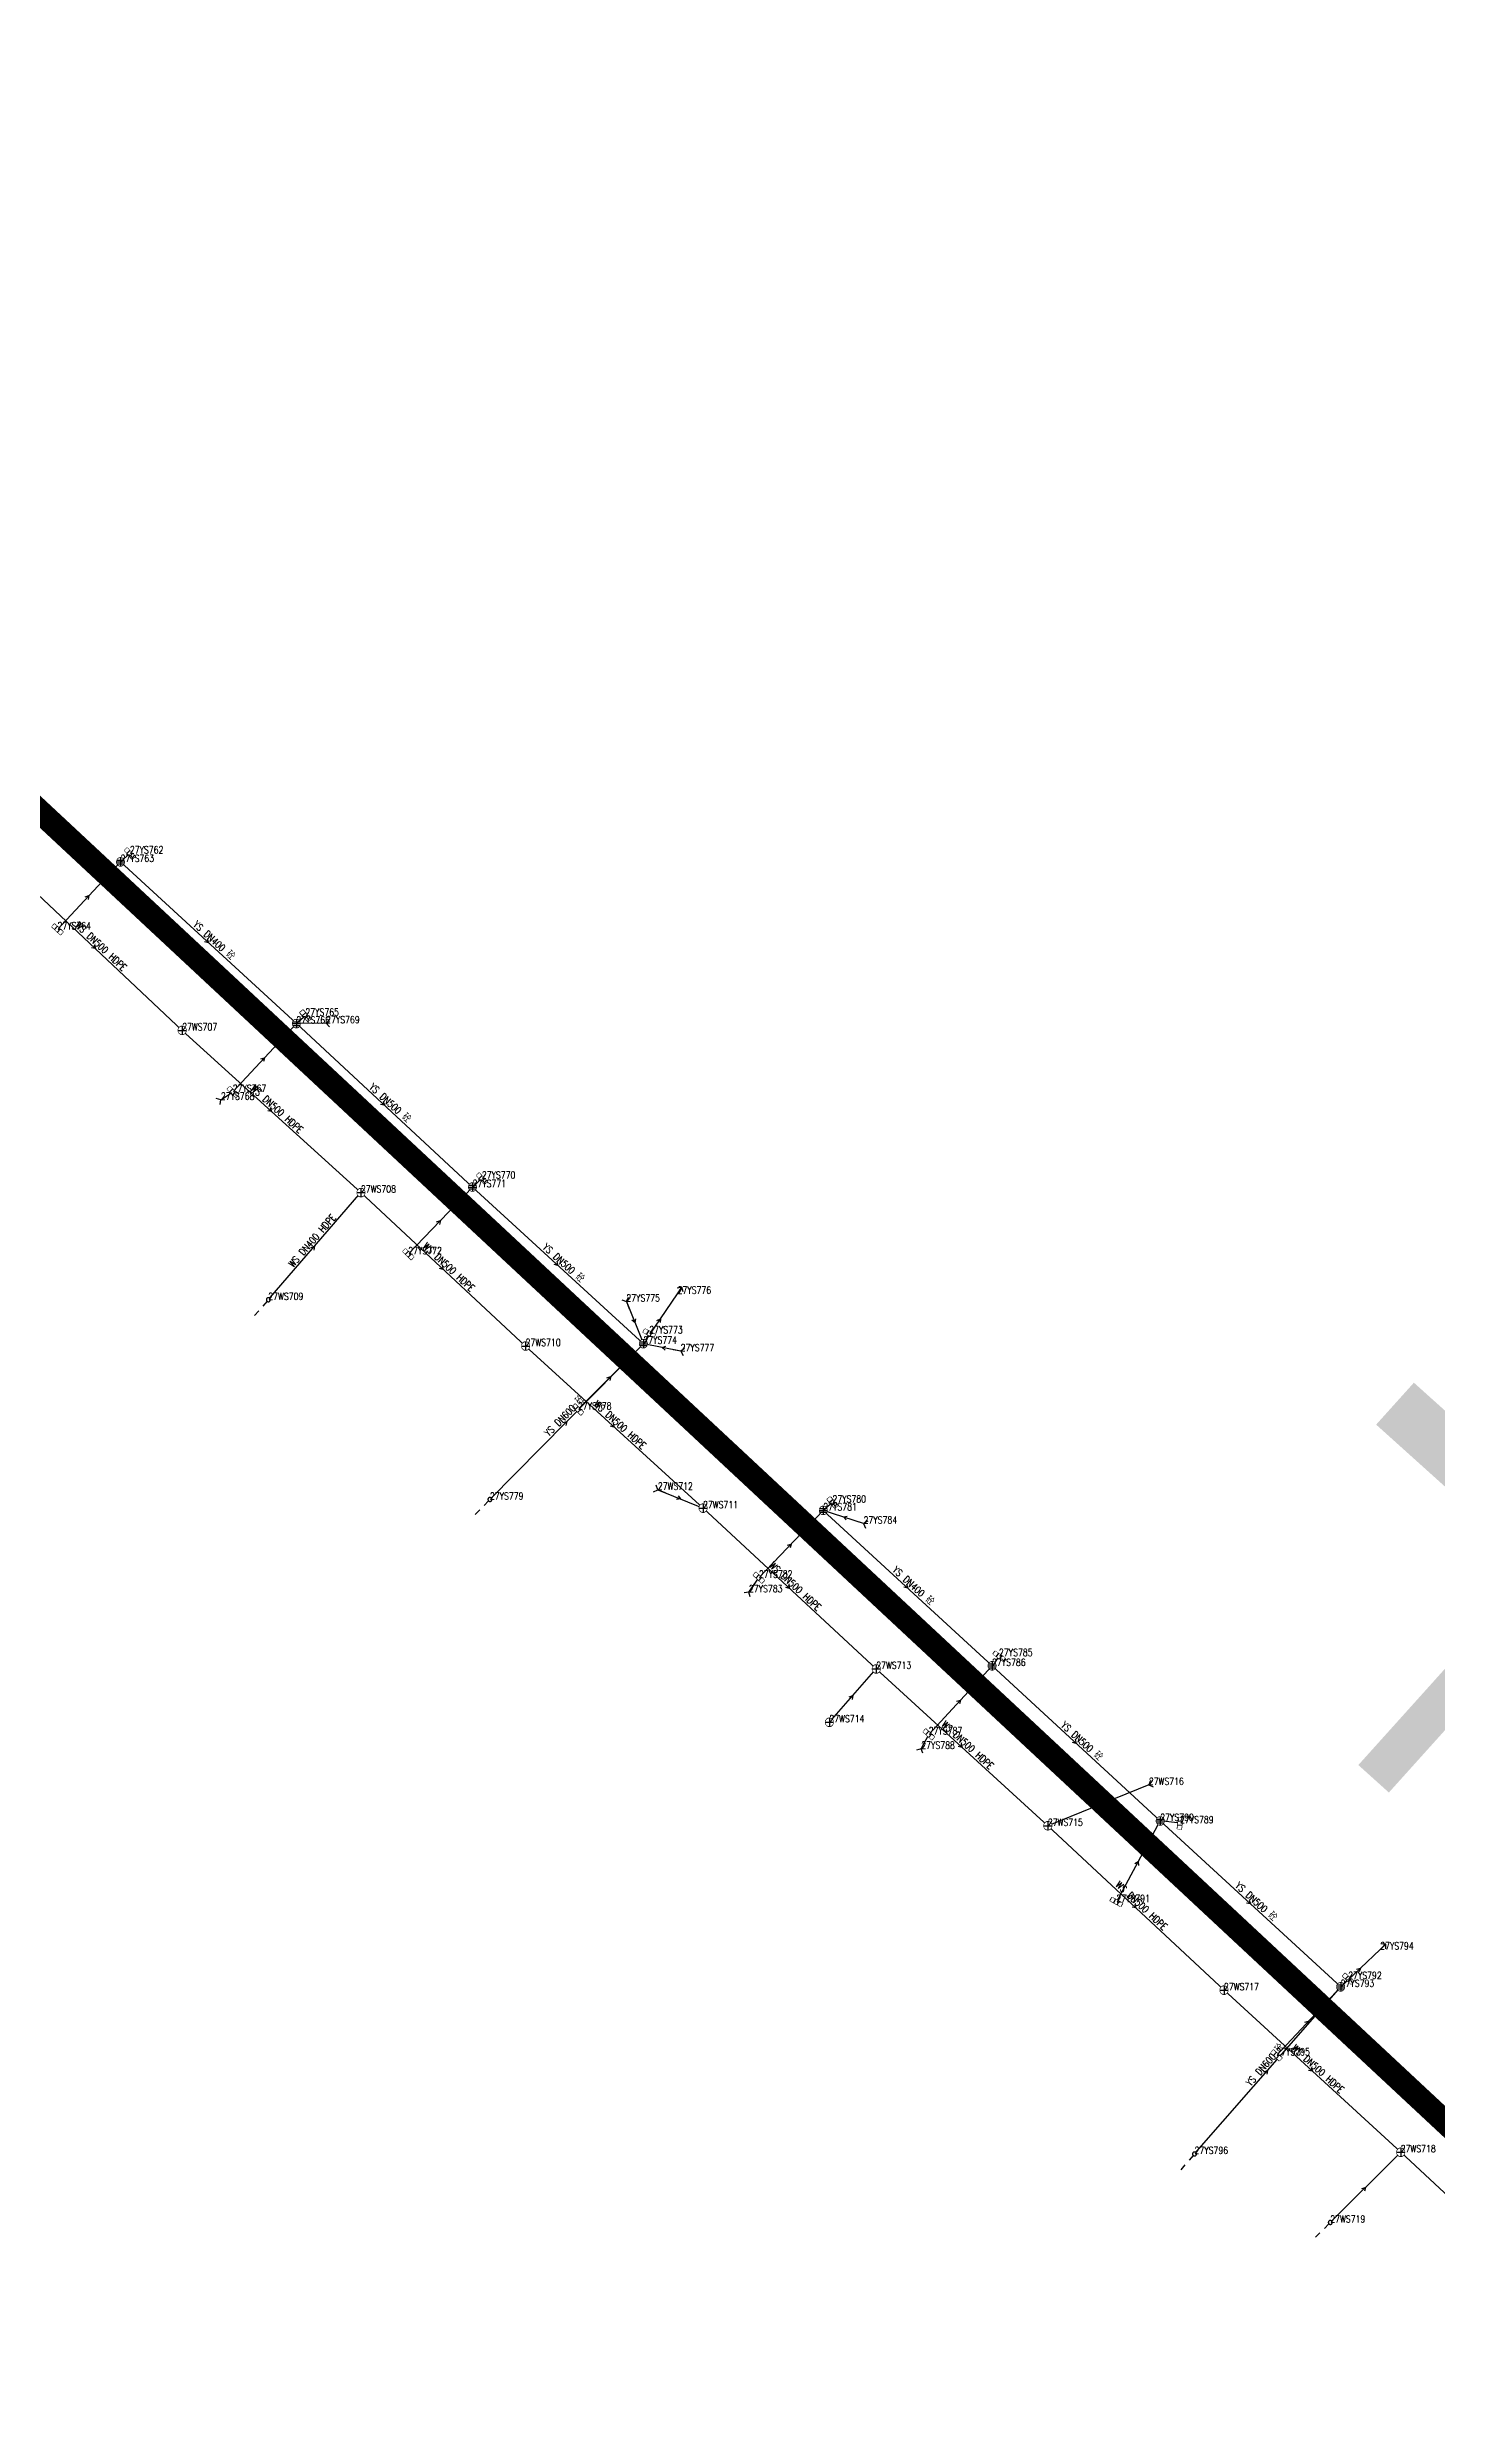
# Model space of a CAD drawing. Extents: x 78813 to 99477, y 2421021 to 2448125.
# Drawn here: x 85432.2 to 85608.6, y 2433082.1 to 2433382.6 of the extents above; entities that cross this region are included whole.
import ezdxf
from ezdxf.enums import TextEntityAlignment as Align

# ---------------------------------------------------------------- set-up
doc = ezdxf.new("R2010")
doc.units = 0
doc.set_wipeout_variables(frame=1)
doc.layers.get('0').update_dxf_attribs({"linetype": 'CONTINUOUS'})
for name, color, linetype in [('DX_WS', 16, 'CONTINUOUS'), ('DX_YS', 42, 'CONTINUOUS'), ('道路', 5, 'CONTINUOUS')]:
    doc.layers.add(name, color=color, linetype=linetype)
for name, color, linetype, true_color in [('WSLINE', 7, 'CONTINUOUS', 0x7f0000), ('YSANNEXE', 7, 'CONTINUOUS', 0xcc9900), ('YSLINE', 7, 'CONTINUOUS', 0xcc9900)]:
    doc.layers.add(name, color=color, linetype=linetype, true_color=true_color)
doc.layers.add('道路名称', color=7, linetype='CONTINUOUS', lineweight=0)
doc.styles.add('CcNameZT', font='txt.SHX', dxfattribs={"width": 0.8, "bigfont": 'HZTXT.SHX'})
doc.styles.get("Standard").update_dxf_attribs({"font": 'txt.shx', "bigfont": 'hztxt.shx'})
doc.styles.add('宋体0.7', font='', dxfattribs={"width": 0.7})
doc.styles.get('宋体0.7').set_extended_font_data('SimSun')

# ---------------------------------------------------------------- blocks, each defined once
blk = doc.blocks.new('PS污水井')
blk.add_lwpolyline([(1, 0), (1, 0.07), (0.99, 0.14), (0.98, 0.21), (0.96, 0.28), (0.94, 0.34), (0.91, 0.41), (0.88, 0.47), (0.85, 0.53), (0.81, 0.59), (0.77, 0.64), (0.72, 0.69), (0.67, 0.74), (0.62, 0.79), (0.56, 0.83), (0.5, 0.87), (0.44, 0.9), (0.37, 0.93), (0.31, 0.95), (0.24, 0.97), (0.17, 0.98), (0.1, 0.99), (0.03, 1), (-0.03, 1), (-0.1, 0.99), (-0.17, 0.98), (-0.24, 0.97), (-0.31, 0.95), (-0.37, 0.93), (-0.44, 0.9), (-0.5, 0.87), (-0.56, 0.83), (-0.62, 0.79), (-0.67, 0.74), (-0.72, 0.69), (-0.77, 0.64), (-0.81, 0.59), (-0.85, 0.53), (-0.88, 0.47), (-0.91, 0.41), (-0.94, 0.34), (-0.96, 0.28), (-0.98, 0.21), (-0.99, 0.14), (-1, 0.07), (-1, 0), (-1, -0.07), (-0.99, -0.14), (-0.98, -0.21), (-0.96, -0.28), (-0.94, -0.34), (-0.91, -0.41), (-0.88, -0.47), (-0.85, -0.53), (-0.81, -0.59), (-0.77, -0.64), (-0.72, -0.69), (-0.67, -0.74), (-0.62, -0.79), (-0.56, -0.83), (-0.5, -0.87), (-0.44, -0.9), (-0.37, -0.93), (-0.31, -0.95), (-0.24, -0.97), (-0.17, -0.98), (-0.1, -0.99), (-0.03, -1), (0.03, -1), (0.1, -0.99), (0.17, -0.98), (0.24, -0.97), (0.31, -0.95), (0.37, -0.93), (0.44, -0.9), (0.5, -0.87), (0.56, -0.83), (0.62, -0.79), (0.67, -0.74), (0.72, -0.69), (0.77, -0.64), (0.81, -0.59), (0.85, -0.53), (0.88, -0.47), (0.91, -0.41), (0.94, -0.34), (0.96, -0.28), (0.98, -0.21), (0.99, -0.14), (1, 0)], close=True)
blk.add_wipeout([(1, 0), (1, 0.07), (0.99, 0.14), (0.98, 0.21), (0.96, 0.28), (0.94, 0.34), (0.91, 0.41), (0.88, 0.47), (0.85, 0.53), (0.81, 0.59), (0.77, 0.64), (0.72, 0.69), (0.67, 0.74), (0.62, 0.79), (0.56, 0.83), (0.5, 0.87), (0.44, 0.9), (0.37, 0.93), (0.31, 0.95), (0.24, 0.97), (0.17, 0.98), (0.1, 0.99), (0.03, 1), (-0.03, 1), (-0.1, 0.99), (-0.17, 0.98), (-0.24, 0.97), (-0.31, 0.95), (-0.37, 0.93), (-0.44, 0.9), (-0.5, 0.87), (-0.56, 0.83), (-0.62, 0.79), (-0.67, 0.74), (-0.72, 0.69), (-0.77, 0.64), (-0.81, 0.59), (-0.85, 0.53), (-0.88, 0.47), (-0.91, 0.41), (-0.94, 0.34), (-0.96, 0.28), (-0.98, 0.21), (-0.99, 0.14), (-1, 0.07), (-1, 0), (-1, -0.07), (-0.99, -0.14), (-0.98, -0.21), (-0.96, -0.28), (-0.94, -0.34), (-0.91, -0.41), (-0.88, -0.47), (-0.85, -0.53), (-0.81, -0.59), (-0.77, -0.64), (-0.72, -0.69), (-0.67, -0.74), (-0.62, -0.79), (-0.56, -0.83), (-0.5, -0.87), (-0.44, -0.9), (-0.37, -0.93), (-0.31, -0.95), (-0.24, -0.97), (-0.17, -0.98), (-0.1, -0.99), (-0.03, -1), (0.03, -1), (0.1, -0.99), (0.17, -0.98), (0.24, -0.97), (0.31, -0.95), (0.37, -0.93), (0.44, -0.9), (0.5, -0.87), (0.56, -0.83), (0.62, -0.79), (0.67, -0.74), (0.72, -0.69), (0.77, -0.64), (0.81, -0.59), (0.85, -0.53), (0.88, -0.47), (0.91, -0.41), (0.94, -0.34), (0.96, -0.28), (0.98, -0.21), (0.99, -0.14)])
for p, q in [((-1, 0), (0, 0)), ((0, 1), (0, 0)), ((0, 0), (0, -1)), ((0, 0), (1, 0))]:
    blk.add_line(p, q)
blk = doc.blocks.new('PS非普查')
blk.add_lwpolyline([(3.7, 0), (5.3, 0)])
blk.add_wipeout([(0.5, 0), (0.5, 0.03), (0.5, 0.07), (0.49, 0.1), (0.48, 0.14), (0.47, 0.17), (0.46, 0.2), (0.44, 0.23), (0.42, 0.26), (0.4, 0.29), (0.38, 0.32), (0.36, 0.35), (0.33, 0.37), (0.31, 0.39), (0.28, 0.41), (0.25, 0.43), (0.22, 0.45), (0.19, 0.46), (0.15, 0.48), (0.12, 0.49), (0.09, 0.49), (0.05, 0.5), (0.02, 0.5), (-0.02, 0.5), (-0.05, 0.5), (-0.09, 0.49), (-0.12, 0.49), (-0.15, 0.48), (-0.19, 0.46), (-0.22, 0.45), (-0.25, 0.43), (-0.28, 0.41), (-0.31, 0.39), (-0.33, 0.37), (-0.36, 0.35), (-0.38, 0.32), (-0.4, 0.29), (-0.42, 0.26), (-0.44, 0.23), (-0.46, 0.2), (-0.47, 0.17), (-0.48, 0.14), (-0.49, 0.1), (-0.5, 0.07), (-0.5, 0.03), (-0.5, 0), (-0.5, -0.03), (-0.5, -0.07), (-0.49, -0.1), (-0.48, -0.14), (-0.47, -0.17), (-0.46, -0.2), (-0.44, -0.23), (-0.42, -0.26), (-0.4, -0.29), (-0.38, -0.32), (-0.36, -0.35), (-0.33, -0.37), (-0.31, -0.39), (-0.28, -0.41), (-0.25, -0.43), (-0.22, -0.45), (-0.19, -0.46), (-0.15, -0.48), (-0.12, -0.49), (-0.09, -0.49), (-0.05, -0.5), (-0.02, -0.5), (0.02, -0.5), (0.05, -0.5), (0.09, -0.49), (0.12, -0.49), (0.15, -0.48), (0.19, -0.46), (0.22, -0.45), (0.25, -0.43), (0.28, -0.41), (0.31, -0.39), (0.33, -0.37), (0.36, -0.35), (0.38, -0.32), (0.4, -0.29), (0.42, -0.26), (0.44, -0.23), (0.46, -0.2), (0.47, -0.17), (0.48, -0.14), (0.49, -0.1), (0.5, -0.07)])
blk.add_line((0.5, 0), (2.1, 0))
blk.add_lwpolyline([(0.5, 0), (0.5, 0.03), (0.5, 0.07), (0.49, 0.1), (0.48, 0.14), (0.47, 0.17), (0.46, 0.2), (0.44, 0.23), (0.42, 0.26), (0.4, 0.29), (0.38, 0.32), (0.36, 0.35), (0.33, 0.37), (0.31, 0.39), (0.28, 0.41), (0.25, 0.43), (0.22, 0.45), (0.19, 0.46), (0.15, 0.48), (0.12, 0.49), (0.09, 0.49), (0.05, 0.5), (0.02, 0.5), (-0.02, 0.5), (-0.05, 0.5), (-0.09, 0.49), (-0.12, 0.49), (-0.15, 0.48), (-0.19, 0.46), (-0.22, 0.45), (-0.25, 0.43), (-0.28, 0.41), (-0.31, 0.39), (-0.33, 0.37), (-0.36, 0.35), (-0.38, 0.32), (-0.4, 0.29), (-0.42, 0.26), (-0.44, 0.23), (-0.46, 0.2), (-0.47, 0.17), (-0.48, 0.14), (-0.49, 0.1), (-0.5, 0.07), (-0.5, 0.03), (-0.5, 0), (-0.5, -0.03), (-0.5, -0.07), (-0.49, -0.1), (-0.48, -0.14), (-0.47, -0.17), (-0.46, -0.2), (-0.44, -0.23), (-0.42, -0.26), (-0.4, -0.29), (-0.38, -0.32), (-0.36, -0.35), (-0.33, -0.37), (-0.31, -0.39), (-0.28, -0.41), (-0.25, -0.43), (-0.22, -0.45), (-0.19, -0.46), (-0.15, -0.48), (-0.12, -0.49), (-0.09, -0.49), (-0.05, -0.5), (-0.02, -0.5), (0.02, -0.5), (0.05, -0.5), (0.09, -0.49), (0.12, -0.49), (0.15, -0.48), (0.19, -0.46), (0.22, -0.45), (0.25, -0.43), (0.28, -0.41), (0.31, -0.39), (0.33, -0.37), (0.36, -0.35), (0.38, -0.32), (0.4, -0.29), (0.42, -0.26), (0.44, -0.23), (0.46, -0.2), (0.47, -0.17), (0.48, -0.14), (0.49, -0.1), (0.5, -0.07), (0.5, 0)], close=True)
blk = doc.blocks.new('PS进水口')
for points in [[(-0.82, -0.88), (0, 0), (-0.86, 0.93)], [(0, 0), (1.97, 0)]]:
    blk.add_lwpolyline(points)
blk = doc.blocks.new('LX')
for p, q in [((-0.866, 0.5), (0, 0)), ((0, 0), (-0.866, -0.5))]:
    blk.add_line(p, q)
blk = doc.blocks.new('PS出水口')
for points in [[(0, 0), (1.97, 0)], [(1.15, -0.88), (1.97, 0), (1.11, 0.93)]]:
    blk.add_lwpolyline(points)
blk = doc.blocks.new('PS雨水井')
blk.add_lwpolyline([(1, 0), (1, 0.07), (0.99, 0.14), (0.98, 0.21), (0.96, 0.28), (0.94, 0.34), (0.91, 0.41), (0.88, 0.47), (0.85, 0.53), (0.81, 0.59), (0.77, 0.64), (0.72, 0.69), (0.67, 0.74), (0.62, 0.79), (0.56, 0.83), (0.5, 0.87), (0.44, 0.9), (0.37, 0.93), (0.31, 0.95), (0.24, 0.97), (0.17, 0.98), (0.1, 0.99), (0.03, 1), (-0.03, 1), (-0.1, 0.99), (-0.17, 0.98), (-0.24, 0.97), (-0.31, 0.95), (-0.37, 0.93), (-0.44, 0.9), (-0.5, 0.87), (-0.56, 0.83), (-0.62, 0.79), (-0.67, 0.74), (-0.72, 0.69), (-0.77, 0.64), (-0.81, 0.59), (-0.85, 0.53), (-0.88, 0.47), (-0.91, 0.41), (-0.94, 0.34), (-0.96, 0.28), (-0.98, 0.21), (-0.99, 0.14), (-1, 0.07), (-1, 0), (-1, -0.07), (-0.99, -0.14), (-0.98, -0.21), (-0.96, -0.28), (-0.94, -0.34), (-0.91, -0.41), (-0.88, -0.47), (-0.85, -0.53), (-0.81, -0.59), (-0.77, -0.64), (-0.72, -0.69), (-0.67, -0.74), (-0.62, -0.79), (-0.56, -0.83), (-0.5, -0.87), (-0.44, -0.9), (-0.37, -0.93), (-0.31, -0.95), (-0.24, -0.97), (-0.17, -0.98), (-0.1, -0.99), (-0.03, -1), (0.03, -1), (0.1, -0.99), (0.17, -0.98), (0.24, -0.97), (0.31, -0.95), (0.37, -0.93), (0.44, -0.9), (0.5, -0.87), (0.56, -0.83), (0.62, -0.79), (0.67, -0.74), (0.72, -0.69), (0.77, -0.64), (0.81, -0.59), (0.85, -0.53), (0.88, -0.47), (0.91, -0.41), (0.94, -0.34), (0.96, -0.28), (0.98, -0.21), (0.99, -0.14), (1, 0)], close=True)
blk.add_wipeout([(1, 0), (1, 0.07), (0.99, 0.14), (0.98, 0.21), (0.96, 0.28), (0.94, 0.34), (0.91, 0.41), (0.88, 0.47), (0.85, 0.53), (0.81, 0.59), (0.77, 0.64), (0.72, 0.69), (0.67, 0.74), (0.62, 0.79), (0.56, 0.83), (0.5, 0.87), (0.44, 0.9), (0.37, 0.93), (0.31, 0.95), (0.24, 0.97), (0.17, 0.98), (0.1, 0.99), (0.03, 1), (-0.03, 1), (-0.1, 0.99), (-0.17, 0.98), (-0.24, 0.97), (-0.31, 0.95), (-0.37, 0.93), (-0.44, 0.9), (-0.5, 0.87), (-0.56, 0.83), (-0.62, 0.79), (-0.67, 0.74), (-0.72, 0.69), (-0.77, 0.64), (-0.81, 0.59), (-0.85, 0.53), (-0.88, 0.47), (-0.91, 0.41), (-0.94, 0.34), (-0.96, 0.28), (-0.98, 0.21), (-0.99, 0.14), (-1, 0.07), (-1, 0), (-1, -0.07), (-0.99, -0.14), (-0.98, -0.21), (-0.96, -0.28), (-0.94, -0.34), (-0.91, -0.41), (-0.88, -0.47), (-0.85, -0.53), (-0.81, -0.59), (-0.77, -0.64), (-0.72, -0.69), (-0.67, -0.74), (-0.62, -0.79), (-0.56, -0.83), (-0.5, -0.87), (-0.44, -0.9), (-0.37, -0.93), (-0.31, -0.95), (-0.24, -0.97), (-0.17, -0.98), (-0.1, -0.99), (-0.03, -1), (0.03, -1), (0.1, -0.99), (0.17, -0.98), (0.24, -0.97), (0.31, -0.95), (0.37, -0.93), (0.44, -0.9), (0.5, -0.87), (0.56, -0.83), (0.62, -0.79), (0.67, -0.74), (0.72, -0.69), (0.77, -0.64), (0.81, -0.59), (0.85, -0.53), (0.88, -0.47), (0.91, -0.41), (0.94, -0.34), (0.96, -0.28), (0.98, -0.21), (0.99, -0.14)])
for p, q in [((-1, 0), (0, 0)), ((-0.88, 0.48), (0, 0.47)), ((0, 1), (0, 0)), ((0, 0.47), (0.88, 0.47)), ((0, 0), (0, -1)), ((0, 0), (1, 0)), ((-0.88, -0.48), (0, -0.48)), ((0, -0.48), (0.88, -0.48))]:
    blk.add_line(p, q)
blk = doc.blocks.new('PS雨篦')
blk.add_lwpolyline([(-1.5, 0.5), (0, 0.5), (1.5, 0.5), (1.5, -0.5), (0, -0.5), (-1.5, -0.5)], close=True)
blk.add_wipeout([(-1.5, 0.5), (0, 0.5), (1.5, 0.5), (1.5, -0.5), (0, -0.5), (-1.5, -0.5)])
for p, q in [((-0.51, -0.5), (-0.51, 0.5)), ((0.49, -0.5), (0.49, 0.5))]:
    blk.add_line(p, q)

msp = doc.modelspace()

# ---------------------------------------------------------------- linework, layer by layer
at = {"layer": 'WSLINE'}
for p, q in [((85427.29, 2433278.67), (85449.3, 2433257.92)), ((85449.3, 2433257.92), (85471.98, 2433237.34)), ((85460.23, 2433223.75), (85471.98, 2433237.34)), ((85471.98, 2433237.34), (85492.87, 2433217.88)), ((85492.87, 2433217.88), (85515.38, 2433197.32)), ((85509.64, 2433199.66), (85515.38, 2433197.32)), ((85515.38, 2433197.32), (85537.35, 2433176.92)), ((85531.4, 2433170.16), (85537.35, 2433176.92)), ((85537.35, 2433176.92), (85559.11, 2433157.03)), ((85571.92, 2433162.22), (85559.11, 2433157.03)), ((85559.11, 2433157.03), (85581.46, 2433136.18)), ((85581.46, 2433136.18), (85603.88, 2433115.62)), ((85594.94, 2433106.71), (85603.88, 2433115.62)), ((85603.88, 2433115.62), (85626.49, 2433094.57))]:
    msp.add_line(p, q, dxfattribs=at)
at = {"layer": 'YSLINE'}
for p, q in [((85433.48, 2433270.73), (85441.48, 2433279.29)), ((85442.66, 2433280.37), (85441.48, 2433279.29)), ((85464.93, 2433259.78), (85463.79, 2433258.78)), ((85455.72, 2433250.12), (85463.79, 2433258.78)), ((85467.56, 2433258.82), (85463.79, 2433258.78)), ((85454.21, 2433249.13), (85455.72, 2433250.12)), ((85487.31, 2433239.13), (85486.13, 2433238.05)), ((85477.99, 2433229.53), (85486.13, 2433238.05)), ((85505.65, 2433223.52), (85507.81, 2433218.18)), ((85507.81, 2433218.18), (85512.15, 2433224.52)), ((85499.51, 2433209.83), (85507.81, 2433218.18)), ((85508.54, 2433219.49), (85507.81, 2433218.18)), ((85512.54, 2433217.21), (85507.81, 2433218.18)), ((85522.46, 2433188.5), (85530.63, 2433197.04)), ((85531.79, 2433198.04), (85530.63, 2433197.04)), ((85535.74, 2433195.36), (85530.63, 2433197.04)), ((85521.2, 2433186.66), (85522.46, 2433188.5)), ((85552.92, 2433178.56), (85552.04, 2433177.32)), ((85544, 2433168.62), (85552.04, 2433177.32)), ((85543.06, 2433166.8), (85544, 2433168.62)), ((85567.81, 2433147.36), (85573.37, 2433157.64)), ((85575.88, 2433157.35), (85573.37, 2433157.64)), ((85596.26, 2433136.6), (85601.27, 2433141.35)), ((85588.1, 2433127.91), (85596.26, 2433136.6)), ((85597.21, 2433137.62), (85596.26, 2433136.6))]:
    msp.add_line(p, q, dxfattribs=at)

# ---------------------------------------------------------------- block references
at = {"layer": 'DX_WS', "yscale": 0.5, "zscale": 0.5}
for name, p, xscale, rotation in [('LX', (85438.29, 2433268.29), 0.5000000000878982, 316.8456606964688), ('LX', (85460.64, 2433247.63), 0.4999999999871826, 317.9915762995381), ('LX', (85466.1, 2433230.55), 0.5000000000786358, 49.27437038812209), ('LX', (85482.42, 2433227.61), 0.5000000000878982, 316.8456606964688), ('LX', (85504.12, 2433207.6), 0.4999999999256761, 317.4186185119841), ('PS进水口', (85509.64, 2433199.66, 4.01), 0.4999999999681037, 337.8057721076864), ('LX', (85512.51, 2433198.49), 0.4999999999875861, 338.0450991292504), ('LX', (85526.36, 2433187.12), 0.5000000000878982, 316.8456606964688), ('LX', (85534.37, 2433173.54), 0.500000000158134, 48.70141260181136), ('LX', (85548.23, 2433166.98), 0.4999999999256761, 317.4186185119841), ('PS进水口', (85571.92, 2433162.22, 3.96), 0.5000000000189976, 202.0346715054049), ('LX', (85565.52, 2433159.62), 0.4999999999349082, 202.2541016611084), ('LX', (85570.28, 2433146.61), 0.5000000000878982, 316.8456606964688), ('LX', (85592.67, 2433125.9), 0.4999999999256761, 317.4186185119841), ('LX', (85599.41, 2433111.16), 0.4999999998802595, 44.69070800721386)]:
    msp.add_blockref(name, p, dxfattribs=dict(at, xscale=xscale, rotation=rotation))
at = {"layer": 'DX_YS', "yscale": 0.5, "zscale": 0.5}
for name, p, xscale, rotation in [('PS进水口', (85505.65, 2433223.52, 4.34), 0.5000000001332144, 291.978549582314), ('PS出水口', (85512.15, 2433224.52, 2.64), 0.5000000000281734, 55.66662831605646), ('PS进水口', (85512.54, 2433217.21, 4.75), 0.500000000046223, 168.466566208224), ('PS进水口', (85535.74, 2433195.36, 4.68), 0.5000000000048171, 161.7505829284098), ('PS进水口', (85521.2, 2433186.66, 5.29), 0.4999999999453259, 55.66097889752165), ('PS出水口', (85601.27, 2433141.35, 2.45), 0.4999999999221714, 43.46738783075442)]:
    msp.add_blockref(name, p, dxfattribs=dict(at, xscale=xscale, rotation=rotation))
at = {"layer": 'YSANNEXE', "yscale": 0.5, "zscale": 0.5}
for p, xscale, rotation in [((85437.48, 2433275.01), 0.5000000000658894, 46.98253920664027), ((85452.64, 2433269.04), 0.4999999999256761, 317.4186185119841), ((85459.75, 2433254.45), 0.5000000000658894, 46.98253920664027), ((85474.96, 2433248.42), 0.4999999999256761, 317.4186185119841), ((85482.06, 2433233.79), 0.5000000000947901, 46.40958141678438), ((85496.97, 2433228.11), 0.4999999999256761, 317.4186185119841), ((85503.66, 2433214), 0.499999999860744, 45.26366580035281), ((85526.55, 2433192.77), 0.5000000000947901, 46.40958141678438), ((85541.34, 2433187.18), 0.4999999999256761, 317.4186185119841), ((85548.02, 2433172.97), 0.5000000000658894, 46.98253920664027), ((85562.71, 2433167.48), 0.4999999999256761, 317.4186185119841), ((85570.59, 2433152.5), 0.4999999998096251, 61.30648406621778), ((85584.82, 2433147.12), 0.4999999999256761, 317.4186185119841), ((85592.18, 2433132.26), 0.5000000000658894, 46.98253920664027)]:
    msp.add_blockref('LX', p, dxfattribs=dict(at, xscale=xscale, rotation=rotation))

# ---------------------------------------------------------------- texts
at = {"layer": 'DX_WS', "style": 'CcNameZT', "width": 0.8}
for s, rotation, p in [(' WS DN500 HDPE', 316.6828, (85438.47, 2433268.48, 1.34)), (' WS DN500 HDPE', 317.7818, (85460.8, 2433247.82, 1.29)), (' WS DN400 HDPE', 49.161, (85465.92, 2433230.71, 2.42)), (' WS DN500 HDPE', 317.0366, (85482.59, 2433227.79, 1.2)), (' WS DN500 HDPE', 317.5814, (85504.29, 2433207.78, 1.21)), (' WS DN500 HDPE', 317.1238, (85526.53, 2433187.3, 1.13)), (' WS DN500 HDPE', 317.5802, (85548.4, 2433167.16, 0.88)), (' WS DN500 HDPE', 316.9807, (85570.46, 2433146.79, 1.07)), (' WS DN500 HDPE', 317.4801, (85592.84, 2433126.08, 1))]:
    msp.add_text(s, height=0.9, rotation=rotation, dxfattribs=at).set_placement(p, align=Align.CENTER)
for s, p in [('27WS712', (85509.64, 2433199.66, 4.01)), ('27WS716', (85571.92, 2433162.22, 3.96))]:
    msp.add_text(s, height=0.9, dxfattribs=at).set_placement(p)
at = {"layer": 'DX_YS', "style": 'CcNameZT', "width": 0.8}
for s, rotation, p in [(' YS DN400 砼', 317.4006, (85452.8, 2433269.22, 4.04)), (' YS DN500 砼', 317.1497, (85475.13, 2433248.6, 3.85)), (' YS DN500 砼', 317.4832, (85497.14, 2433228.3, 3.82)), (' YS DN400 砼', 317.3472, (85541.51, 2433187.36, 4.1)), (' YS DN500 砼', 317.3126, (85562.88, 2433167.66, 3.96)), (' YS DN500 砼', 317.408, (85584.99, 2433147.31, 3.92))]:
    msp.add_text(s, height=0.9, rotation=rotation, dxfattribs=at).set_placement(p, align=Align.CENTER)
at = {"layer": 'DX_YS', "width": 0.8}
for s, p in [('27YS769', (85467.56, 2433258.82, 4.69)), ('27YS775', (85505.65, 2433223.52, 4.34)), ('27YS776', (85512.15, 2433224.52, 2.64)), ('27YS777', (85512.54, 2433217.21, 4.75)), ('27YS784', (85535.74, 2433195.36, 4.68)), ('27YS794', (85601.27, 2433141.35, 2.45))]:
    msp.add_text(s, height=0.9, dxfattribs=at).set_placement(p)

# ---------------------------------------------------------------- next in the draw order: block references
at = {"layer": 'DX_WS', "xscale": 0.5, "yscale": 0.5, "zscale": 0.5}
for p in [(85449.3, 2433257.92, 1.29), (85471.98, 2433237.34, 1.2), (85492.87, 2433217.88, 1.21), (85515.38, 2433197.32, 1.13), (85537.35, 2433176.92, 0.88), (85531.4, 2433170.16, 1.51), (85559.11, 2433157.03, 1.07), (85581.46, 2433136.18, 1), (85603.88, 2433115.62, 1.07)]:
    msp.add_blockref('PS污水井', p, dxfattribs=at)
at = {"layer": 'DX_WS', "yscale": 0.5, "zscale": 0.5}
for p, xscale, rotation in [((85460.23, 2433223.75, 2.42), 0.4999999999082281, 229.1609921657981), ((85594.94, 2433106.71, 1.67), 0.5000000000348416, 224.8780123117457)]:
    msp.add_blockref('PS非普查', p, dxfattribs=dict(at, xscale=xscale, rotation=rotation))
at = {"layer": 'DX_YS', "yscale": 0.5, "zscale": 0.5}
for p, xscale, rotation in [((85433.48, 2433270.73, 4.6), 0.499999999996994, 316.9470506508133), ((85455.72, 2433250.12, 4.8), 0.4999999998857614, 317.0364926582257), ((85477.99, 2433229.53, 4.7), 0.4999999999030051, 316.2962501415429), ((85522.46, 2433188.5, 4.51), 0.5000000000548142, 316.241042984487), ((85544, 2433168.62, 4.39), 0.5000000001140451, 317.2372994380582), ((85567.81, 2433147.36, 5.17), 0.5000000000977088, 331.5608416639786)]:
    msp.add_blockref('PS雨篦', p, dxfattribs=dict(at, xscale=xscale, rotation=rotation))

# ---------------------------------------------------------------- next in the draw order: linework, layer by layer
at = {"layer": 'YSLINE'}
for p, q in [((85441.48, 2433279.29), (85463.79, 2433258.78)), ((85463.79, 2433258.78), (85486.13, 2433238.05)), ((85486.13, 2433238.05), (85507.81, 2433218.18)), ((85488.34, 2433198.42), (85507.81, 2433218.18)), ((85530.63, 2433197.04), (85552.04, 2433177.32)), ((85552.04, 2433177.32), (85573.37, 2433157.64)), ((85573.37, 2433157.64), (85596.26, 2433136.6)), ((85577.72, 2433115.4), (85596.26, 2433136.6))]:
    msp.add_line(p, q, dxfattribs=at)

# ---------------------------------------------------------------- next in the draw order: block references
at = {"layer": 'DX_YS', "yscale": 0.5, "zscale": 0.5}
for p, xscale, rotation in [((85454.21, 2433249.13, 5.52), 0.4999999998902129, 33.30228474010975), ((85543.06, 2433166.8, 5.23), 0.5000000001819207, 62.72207153425927)]:
    msp.add_blockref('PS进水口', p, dxfattribs=dict(at, xscale=xscale, rotation=rotation))

# ---------------------------------------------------------------- next in the draw order: texts
at = {"layer": 'DX_WS', "style": 'CcNameZT', "width": 0.8}
for s, p in [('27WS707', (85449.3, 2433257.92, 1.29)), ('27WS708', (85471.98, 2433237.34, 1.2)), ('27WS709', (85460.23, 2433223.75, 2.42)), ('27WS710', (85492.87, 2433217.88, 1.21)), ('27WS711', (85515.38, 2433197.32, 1.13)), ('27WS713', (85537.35, 2433176.92, 0.88)), ('27WS714', (85531.4, 2433170.16, 1.51)), ('27WS715', (85559.11, 2433157.03, 1.07)), ('27WS717', (85581.46, 2433136.18, 1)), ('27WS718', (85603.88, 2433115.62, 1.07)), ('27WS719', (85594.94, 2433106.71, 1.67))]:
    msp.add_text(s, height=0.9, dxfattribs=at).set_placement(p)
at = {"layer": 'DX_YS', "width": 0.8}
for s, p in [('27YS764', (85433.48, 2433270.73, 4.6)), ('27YS767', (85455.72, 2433250.12, 4.8)), ('27YS768', (85454.21, 2433249.13, 5.52)), ('27YS772', (85477.99, 2433229.53, 4.7)), ('27YS783', (85521.2, 2433186.66, 5.29)), ('27YS782', (85522.46, 2433188.5, 4.51)), ('27YS787', (85544, 2433168.62, 4.39)), ('27YS788', (85543.06, 2433166.8, 5.23)), ('27YS791', (85567.81, 2433147.36, 5.17))]:
    msp.add_text(s, height=0.9, dxfattribs=at).set_placement(p)

# ---------------------------------------------------------------- next in the draw order: block references
at = {"layer": 'DX_YS', "yscale": 0.5, "zscale": 0.5}
for name, p, xscale, rotation in [('PS雨篦', (85442.66, 2433280.37, 4.58), 0.5000000000304132, 132.2857502606459), ('PS雨篦', (85464.93, 2433259.78, 4.63), 0.4999999999776277, 131.2570117064901), ('PS雨篦', (85487.31, 2433239.13, 4.68), 0.5000000000839188, 132.4906352540378), ('PS雨篦', (85499.51, 2433209.83, 4.55), 0.4999999999217212, 315.1858458299843), ('PS非普查', (85488.34, 2433198.42, 3.75), 0.4999999998888622, 225.4206619961969), ('PS雨篦', (85531.79, 2433198.04, 4.56), 0.5000000001783933, 130.7675099001112), ('PS雨篦', (85552.92, 2433178.56, 4.51), 0.5000000000274358, 144.9740733240809), ('PS雨篦', (85575.88, 2433157.35, 4.38), 0.5000000000911068, 83.46665741640247), ('PS雨篦', (85588.1, 2433127.91, 4.22), 0.4999999999798864, 316.8294142409711), ('PS非普查', (85577.72, 2433115.4, 3.88), 0.499999999897956, 228.8391436156861)]:
    msp.add_blockref(name, p, dxfattribs=dict(at, xscale=xscale, rotation=rotation))
at = {"layer": 'DX_YS', "xscale": 0.5, "yscale": 0.5, "zscale": 0.5}
for p in [(85507.81, 2433218.18, 2.74), (85573.37, 2433157.64, 3.92), (85596.26, 2433136.6, 2.46)]:
    msp.add_blockref('PS雨水井', p, dxfattribs=at)

# ---------------------------------------------------------------- next in the draw order: block references
for p in [(85441.48, 2433279.29, 4.04), (85463.79, 2433258.78, 3.85), (85486.13, 2433238.05, 3.82), (85530.63, 2433197.04, 4.1), (85552.04, 2433177.32, 3.96)]:
    msp.add_blockref('PS雨水井', p, dxfattribs=at)
at = {"layer": 'DX_YS', "yscale": 0.5, "zscale": 0.5}
for name, p, xscale, rotation in [('PS进水口', (85467.56, 2433258.82, 4.69), 0.4999999999940533, 180.5468147829465), ('PS雨篦', (85508.54, 2433219.49, 4.53), 0.4999999998938373, 151.185868822969), ('PS雨篦', (85597.21, 2433137.62, 4.25), 0.4999999999674703, 136.7163229082072)]:
    msp.add_blockref(name, p, dxfattribs=dict(at, xscale=xscale, rotation=rotation))
at = {"layer": 'YSANNEXE', "yscale": 0.5, "zscale": 0.5}
for p, xscale, rotation in [((85498.08, 2433208.3), 0.499999999860744, 45.26366580035281), ((85533.18, 2433196.2), 0.5000000000191905, 161.574098217761), ((85586.99, 2433126), 0.500000000158134, 48.70141260181136)]:
    msp.add_blockref('LX', p, dxfattribs=dict(at, xscale=xscale, rotation=rotation))

# ---------------------------------------------------------------- next in the draw order: texts
at = {"layer": 'DX_YS', "style": 'CcNameZT', "width": 0.8}
for rotation, p in [(45.4207, (85497.9, 2433208.47, 3.75)), (48.8391, (85586.8, 2433126.17, 3.88))]:
    msp.add_text(' YS DN600 砼', height=0.9, rotation=rotation, dxfattribs=at).set_placement(p, align=Align.CENTER)
at = {"layer": 'DX_YS', "width": 0.8}
for s, p in [('27YS778', (85499.51, 2433209.83, 4.55)), ('27YS779', (85488.34, 2433198.42, 3.75)), ('27YS790', (85573.37, 2433157.64, 3.92)), ('27YS789', (85575.88, 2433157.35, 4.38)), ('27YS795', (85588.1, 2433127.91, 4.22)), ('27YS796', (85577.72, 2433115.4, 3.88))]:
    msp.add_text(s, height=0.9, dxfattribs=at).set_placement(p)

# ---------------------------------------------------------------- next in the draw order: linework, layer by layer
at = {"layer": '道路', "const_width": 3, "flags": 128}
msp.add_lwpolyline([(85328.91, 2433381.1), (86090.88, 2432670.56)], dxfattribs=at)

# ---------------------------------------------------------------- next in the draw order: block references
at = {"layer": 'YSANNEXE'}
for p, xscale, yscale, zscale, rotation in [((85506.73, 2433220.85), 0.5000000001367682, 0.5, 0.5, 292.2084755111404), ((85509.98, 2433221.35), 0.499999999832394, 0.5, 0.5, 55.57690611497817), ((85510.18, 2433217.69), 0.5000000000004202, 0.5000000000004202, 0.5000000000004202, 168.4495917692695), ((85598.76, 2433138.98), 0.4999999999814238, 0.5, 0.5, 43.54479242712766)]:
    msp.add_blockref('LX', p, dxfattribs=dict(at, xscale=xscale, yscale=yscale, zscale=zscale, rotation=rotation))

# ---------------------------------------------------------------- next in the draw order: texts
at = {"layer": 'DX_YS', "width": 0.8}
for s, p in [('27YS762', (85442.66, 2433280.37, 4.58)), ('27YS763', (85441.48, 2433279.29, 4.04)), ('27YS766', (85463.79, 2433258.78, 3.85)), ('27YS765', (85464.93, 2433259.78, 4.63)), ('27YS771', (85486.13, 2433238.05, 3.82)), ('27YS770', (85487.31, 2433239.13, 4.68)), ('27YS774', (85507.81, 2433218.18, 2.74)), ('27YS773', (85508.54, 2433219.49, 4.53)), ('27YS781', (85530.63, 2433197.04, 4.1)), ('27YS780', (85531.79, 2433198.04, 4.56)), ('27YS785', (85552.92, 2433178.56, 4.51)), ('27YS786', (85552.04, 2433177.32, 3.96)), ('27YS793', (85596.26, 2433136.6, 2.46)), ('27YS792', (85597.21, 2433137.62, 4.25))]:
    msp.add_text(s, height=0.9, dxfattribs=at).set_placement(p)
at = {"layer": '道路名称', "linetype": 'Continuous', "style": '宋体0.7', "width": 0.7}
msp.add_text('平  湾  三  路', height=70, rotation=318.0216, dxfattribs=at).set_placement((85580.74, 2433190.86))

doc.saveas('drawing.dxf')
